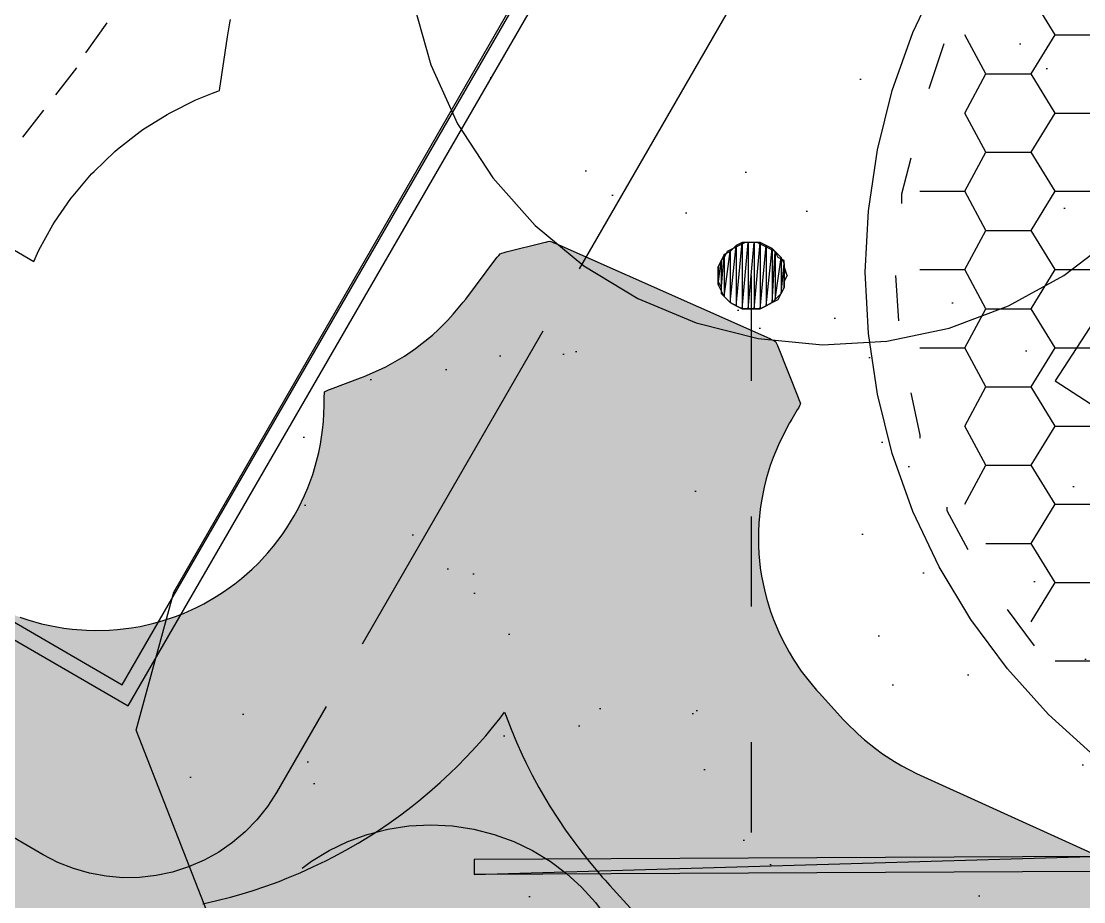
# Model space of a CAD drawing. Header units: metres. Extents: x 1 to 213, y 1 to 147.
# Drawn here: x 112.132 to 115.868, y 47.286 to 50.382 of the extents above; entities that cross this region are included whole.
import ezdxf

# ---------------------------------------------------------------- set-up
doc = ezdxf.new("R2010")
doc.units = ezdxf.units.M
doc.linetypes.add('DASHED', pattern=[1.524, 1.27, -0.254])
for name, color, linetype in [('00-BASE-ARQUITECTURA', 8, 'Continuous'), ('00-BASE-MAICILLO-EXISTENTE', 33, 'Continuous'), ('PJ-COPA-ADULTA', 8, 'DASHED'), ('PJ-GRAVILLA', 42, 'Continuous'), ('PJ-LIMITE-JARDIN', 7, 'Continuous'), ('PJ-PROTEGIDO', 30, 'DASHED'), ('PJ-RIEGO-SECTORES', 5, 'Continuous'), ('PJ-VISIBILIDAD', 1, 'DASHED')]:
    doc.layers.add(name, color=color, linetype=linetype)

msp = doc.modelspace()

# ---------------------------------------------------------------- hatches: boundary and pattern name
at = {"layer": '00-BASE-MAICILLO-EXISTENTE'}
h = msp.add_hatch(dxfattribs=at)
h.set_pattern_fill('AR-SAND', scale=0.02)
h.paths.add_polyline_path([(116.6812, 55.342), (117.1222, 54.5041), (117.8718, 53.5781), (119.2388, 52.4316), (119.6357, 52.2993), (120.5617, 51.285), (121.0909, 49.8298), (121.2232, 48.4628), (120.9586, 47.184), (120.2531, 46.3462), (119.6798, 45.9934), (118.4892, 45.5965), (118.0041, 45.6406), (117.1222, 46.258), (116.2843, 46.4344), (115.9315, 46.3462), (115.6229, 46.0375), (115.0055, 45.9052), (114.2999, 45.9052), (113.6826, 46.1257), (112.9329, 46.8753), (112.5361, 47.8896), (112.6683, 48.3746), (116.6812, 55.342)])
at = {"layer": 'PJ-GRAVILLA'}
h = msp.add_hatch(dxfattribs=at)
h.set_pattern_fill('GRAVEL', scale=0.03)
h.paths.add_polyline_path([(107.3332, 51.0186), (107.3393, 51.0152), (107.3455, 51.0114), (107.3517, 51.0074), (107.9627, 50.5893), (107.9742, 50.5818), (108.0189, 50.5542), (108.0428, 50.5408), (108.0836, 50.5205), (108.1087, 50.5094), (108.1512, 50.4928), (108.1771, 50.484), (108.221, 50.4714), (108.2476, 50.465), (108.2925, 50.4564), (108.3196, 50.4525), (108.3718, 50.4474), (108.3806, 50.4468), (108.3904, 50.4457), (108.3966, 50.4413), (108.4034, 50.4358), (108.4093, 50.4308), (108.6355, 50.2298), (108.6466, 50.2204), (108.6897, 50.1857), (108.713, 50.1687), (108.7532, 50.1422), (108.7781, 50.1275), (108.8206, 50.105), (108.8468, 50.0928), (108.8913, 50.0745), (108.9185, 50.0648), (108.9715, 50.0489), (108.9854, 50.045), (109.1198, 50.0114), (109.1263, 50.0096), (109.1337, 50.0074), (109.14, 50.0052), (109.1451, 50.0009), (109.1508, 49.9958), (109.1557, 49.9911), (109.2184, 49.9284), (109.2296, 49.9177), (109.2737, 49.878), (109.2978, 49.8584), (109.3395, 49.828), (109.3655, 49.811), (109.4101, 49.7851), (109.4376, 49.7709), (109.4847, 49.7497), (109.5136, 49.7384), (109.5626, 49.7222), (109.5925, 49.7139), (109.6336, 49.7049), (109.6632, 49.6982), (109.6694, 49.6965), (109.6752, 49.6938), (109.6823, 49.69), (109.6883, 49.6868), (111.9893, 48.3507), (112.0025, 48.3435), (112.0534, 48.3172), (112.0807, 48.3048), (112.1271, 48.2865), (112.1555, 48.2769), (112.2034, 48.2633), (112.2326, 48.2566), (112.2817, 48.2478), (112.3114, 48.244), (112.3611, 48.2402), (112.3911, 48.2394), (112.4409, 48.2405), (112.4708, 48.2427), (112.5203, 48.2488), (112.5498, 48.254), (112.5984, 48.265), (112.6272, 48.2731), (112.6745, 48.2889), (112.7024, 48.2998), (112.7479, 48.3202), (112.7746, 48.3339), (112.8178, 48.3587), (112.8429, 48.375), (112.8835, 48.404), (112.9069, 48.4227), (112.9443, 48.4556), (112.9658, 48.4765), (112.9997, 48.513), (113.019, 48.536), (113.0491, 48.5757), (113.066, 48.6004), (113.092, 48.643), (113.1064, 48.6692), (113.128, 48.7142), (113.1397, 48.7417), (113.1568, 48.7886), (113.1656, 48.8172), (113.1779, 48.8655), (113.1838, 48.8949), (113.1913, 48.9442), (113.1943, 48.974), (113.1971, 49.0313), (113.1975, 49.0462), (113.1975, 49.0562), (113.1977, 49.0638), (113.1981, 49.0719), (113.1989, 49.0793), (113.2055, 49.0825), (113.213, 49.0858), (113.22, 49.0886), (113.3248, 49.1279), (113.338, 49.1332), (113.388, 49.1547), (113.4135, 49.1672), (113.455, 49.1899), (113.4793, 49.2047), (113.5185, 49.2313), (113.5412, 49.2483), (113.5777, 49.2784), (113.5987, 49.2976), (113.6322, 49.331), (113.6513, 49.352), (113.686, 49.394), (113.6948, 49.4052), (113.801, 49.5467), (113.8055, 49.5525), (113.8108, 49.5588), (113.8156, 49.5641), (113.8224, 49.5665), (113.8303, 49.5689), (113.8373, 49.5709), (113.9694, 49.6039), (113.9764, 49.6055), (113.9842, 49.607), (113.9912, 49.6081), (113.9978, 49.6058), (114.0053, 49.6029), (114.0118, 49.6002), (114.7641, 49.2659), (114.7706, 49.2628), (114.7778, 49.2591), (114.784, 49.2556), (114.7873, 49.2493), (114.7907, 49.2419), (114.7935, 49.2353), (114.8642, 49.0587), (114.8668, 49.0515), (114.8696, 49.0434), (114.8717, 49.0362), (114.8685, 49.0294), (114.8645, 49.0219), (114.8607, 49.0152), (114.8411, 48.9826), (114.8338, 48.9698), (114.8071, 48.9198), (114.7945, 48.893), (114.7756, 48.8475), (114.7657, 48.8197), (114.7514, 48.7725), (114.7442, 48.7438), (114.7347, 48.6955), (114.7304, 48.6662), (114.7256, 48.6172), (114.7242, 48.5876), (114.7244, 48.5384), (114.7259, 48.5088), (114.7308, 48.4598), (114.7353, 48.4306), (114.745, 48.3823), (114.7523, 48.3536), (114.7668, 48.3065), (114.7768, 48.2787), (114.7959, 48.2333), (114.8086, 48.2066), (114.832, 48.1632), (114.8474, 48.1379), (114.8749, 48.0971), (114.8927, 48.0734), (114.9289, 48.0298), (114.9386, 48.0187), (115.0225, 47.9272), (115.033, 47.9163), (115.0741, 47.8757), (115.0966, 47.8557), (115.1357, 47.8242), (115.1601, 47.8064), (115.2022, 47.779), (115.2282, 47.7639), (115.2796, 47.7373), (115.2931, 47.7308), (116.0857, 47.3705), (116.0926, 47.3671), (116.1002, 47.3632), (116.1068, 47.3594), (116.1099, 47.3525), (116.113, 47.3445), (116.1156, 47.3372), (116.1884, 47.1188), (116.1907, 47.1115), (116.193, 47.103), (116.1947, 47.0956), (116.1964, 47.0813), (116.1964, 47.0807), (116.2029, 47.0248), (116.2077, 46.9958), (116.2181, 46.9479), (116.2257, 46.9195), (116.2407, 46.8729), (116.251, 46.8454), (116.2705, 46.8005), (116.2835, 46.7742), (116.3073, 46.7314), (116.3228, 46.7064), (116.3507, 46.6662), (116.3685, 46.6429), (116.4002, 46.6055), (116.4203, 46.5841), (116.4554, 46.55), (116.4775, 46.5306), (116.5158, 46.5002), (116.5397, 46.4831), (116.5808, 46.4565), (116.6063, 46.4418), (116.6498, 46.4194), (116.6765, 46.4072), (116.722, 46.3892), (116.7498, 46.3797), (116.7969, 46.3662), (116.8255, 46.3595), (116.8651, 46.3522), (116.8948, 46.3466), (116.9013, 46.3451), (116.9071, 46.3419), (116.9139, 46.3378), (116.9197, 46.3342), (117.713, 45.8053), (117.7266, 45.7967), (117.7796, 45.7653), (117.8082, 45.7505), (117.8569, 45.7283), (117.8868, 45.7165), (117.9453, 45.6972), (117.9607, 45.6925), (118.0851, 45.6586), (118.0986, 45.6553), (118.1507, 45.6436), (118.1782, 45.6388), (118.2243, 45.6329), (118.252, 45.6307), (118.2984, 45.6291), (118.3263, 45.6295), (118.3727, 45.6322), (118.4004, 45.6351), (118.4463, 45.6422), (118.4736, 45.6477), (118.5254, 45.6606), (118.5389, 45.6643), (119.4801, 45.9467), (119.4938, 45.9512), (119.5457, 45.9695), (119.5723, 45.9804), (119.6157, 46.0005), (119.6412, 46.0139), (119.6824, 46.0381), (119.7065, 46.0538), (119.7511, 46.0861), (119.7625, 46.0948), (120.5867, 46.7542), (120.5972, 46.763), (120.6369, 46.7978), (120.6567, 46.817), (120.6883, 46.8503), (120.7063, 46.8711), (120.7347, 46.9072), (120.7507, 46.9296), (120.7756, 46.9682), (120.7895, 46.992), (120.814, 47.0387), (120.8202, 47.0511), (121.0014, 47.4395), (121.0065, 47.451), (121.025, 47.4954), (121.0337, 47.519), (121.0465, 47.5589), (121.0532, 47.5831), (121.064, 47.63), (121.0666, 47.6423), (121.1583, 48.1314), (121.1605, 48.1444), (121.1676, 48.1945), (121.1701, 48.2208), (121.1725, 48.2647), (121.1727, 48.2911), (121.171, 48.3417), (121.1702, 48.3549), (121.0566, 49.7941), (121.0551, 49.8086), (121.048, 49.8638), (121.043, 49.8923), (121.0322, 49.9395), (121.0244, 49.9675), (121.0069, 50.0203), (121.0019, 50.034), (120.8804, 50.348), (120.8746, 50.3618), (120.8514, 50.414), (120.8379, 50.4406), (120.8133, 50.4837), (120.7973, 50.5088), (120.7685, 50.5493), (120.7501, 50.5727), (120.7174, 50.6101), (120.6967, 50.6316), (120.6605, 50.6656), (120.6378, 50.6849), (120.5984, 50.7151), (120.5739, 50.7321), (120.5317, 50.7583), (120.5056, 50.7727), (120.4611, 50.7946), (120.4337, 50.8063), (120.3872, 50.8237), (120.3587, 50.8327), (120.3107, 50.8453), (120.2815, 50.8514), (120.2325, 50.8592), (120.2029, 50.8624), (120.1533, 50.8653), (120.1235, 50.8656), (120.0739, 50.8635), (120.0442, 50.8608), (119.995, 50.8538), (119.9658, 50.8482), (119.9175, 50.8364), (119.889, 50.8279), (119.8421, 50.8114), (119.8146, 50.8), (119.7696, 50.7789), (119.7433, 50.765), (119.6943, 50.7357), (119.6816, 50.7277), (119.4782, 50.5921), (119.4722, 50.5883), (119.4654, 50.5842), (119.4592, 50.5809), (119.4527, 50.5834), (119.4455, 50.5866), (119.439, 50.5896), (119.1273, 50.7455), (119.1208, 50.7489), (119.1137, 50.7529), (119.1076, 50.7568), (119.1054, 50.7636), (119.1031, 50.7714), (119.1013, 50.7785), (119.0566, 50.9723), (119.0529, 50.9865), (119.0377, 51.0405), (119.0283, 51.0683), (119.0105, 51.1137), (118.9985, 51.1405), (118.9764, 51.184), (118.9618, 51.2094), (118.9355, 51.2505), (118.9186, 51.2744), (118.8884, 51.3127), (118.8692, 51.3349), (118.8354, 51.3701), (118.8141, 51.3902), (118.7771, 51.422), (118.754, 51.44), (118.714, 51.468), (118.6892, 51.4836), (118.6467, 51.5076), (118.6205, 51.5207), (118.5759, 51.5404), (118.5485, 51.5509), (118.5022, 51.5662), (118.4739, 51.574), (118.4263, 51.5846), (118.3975, 51.5896), (118.349, 51.5956), (118.3198, 51.5978), (118.271, 51.599), (118.2417, 51.5983), (118.1931, 51.5947), (118.164, 51.5912), (118.1159, 51.5829), (118.0873, 51.5765), (118.0402, 51.5636), (118.0124, 51.5545), (117.9668, 51.537), (117.94, 51.5252), (117.8964, 51.5034), (117.8708, 51.4891), (117.8404, 51.4699), (117.834, 51.4662), (117.8276, 51.463), (117.8203, 51.4649), (117.8123, 51.4674), (117.805, 51.4699), (117.6663, 51.522), (117.6526, 51.5267), (117.5997, 51.5437), (117.5717, 51.5512), (117.5246, 51.5614), (117.496, 51.5662), (117.4481, 51.5719), (117.4192, 51.5739), (117.3709, 51.5748), (117.3419, 51.574), (117.2866, 51.5698), (117.2722, 51.5684), (117.1448, 51.5525), (117.1376, 51.5517), (117.1296, 51.5511), (117.1225, 51.5509), (117.1165, 51.5546), (117.1098, 51.5591), (117.1039, 51.5633), (116.9634, 51.6687), (116.9579, 51.673), (116.9519, 51.678), (116.9468, 51.6826), (116.9443, 51.689), (116.9418, 51.6965), (116.9397, 51.7031), (116.9273, 51.7464), (116.9229, 51.7607), (116.9044, 51.8149), (116.8934, 51.8426), (116.8728, 51.8879), (116.859, 51.9144), (116.834, 51.9574), (116.8177, 51.9825), (116.7885, 52.0228), (116.7698, 52.046), (116.7367, 52.0832), (116.7158, 52.1045), (116.6737, 52.1433), (116.6625, 52.1532), (116.611, 52.1961), (116.6054, 52.201), (116.5994, 52.2065), (116.5944, 52.2116), (116.5945, 52.2189), (116.5949, 52.227), (116.5956, 52.2344), (116.6345, 52.5844), (116.6355, 52.5918), (116.6368, 52.6), (116.6383, 52.6071), (116.6445, 52.611), (116.6517, 52.615), (116.6583, 52.6185), (116.8802, 52.7295), (116.887, 52.7327), (116.895, 52.7362), (116.902, 52.7389), (116.9095, 52.7401), (116.9253, 52.7418), (116.9402, 52.7438), (116.997, 52.753), (117.0264, 52.7592), (117.0747, 52.772), (117.1033, 52.7812), (117.1502, 52.7988), (117.1777, 52.8108), (117.2225, 52.833), (117.2487, 52.8476), (117.2911, 52.8742), (117.3157, 52.8914), (117.3552, 52.9221), (117.378, 52.9417), (117.4143, 52.9761), (117.435, 52.9979), (117.4676, 53.0358), (117.486, 53.0595), (117.5147, 53.1005), (117.5306, 53.126), (117.555, 53.1696), (117.5684, 53.1966), (117.5883, 53.2424), (117.5989, 53.2705), (117.6141, 53.3182), (117.6218, 53.3472), (117.6322, 53.3961), (117.637, 53.4258), (117.6424, 53.4755), (117.6442, 53.5055), (117.6447, 53.5555), (117.6435, 53.5855), (117.6389, 53.6353), (117.6347, 53.6651), (117.6252, 53.7142), (117.618, 53.7433), (117.6037, 53.7912), (117.5936, 53.8195), (117.5745, 53.8658), (117.5617, 53.8929), (117.5381, 53.937), (117.5226, 53.9628), (117.4947, 54.0043), (117.4767, 54.0283), (117.44, 54.0727), (117.4301, 54.084), (117.18, 54.3568), (117.1758, 54.3617), (117.171, 54.3674), (117.1671, 54.3725), (117.1636, 54.3779), (117.1599, 54.3843), (117.1568, 54.3899), (116.736, 55.1893), (116.7328, 55.1958), (116.7293, 55.2033), (116.7266, 55.21), (116.7259, 55.2172), (116.7255, 55.2254), (116.7253, 55.2327), (116.7253, 55.4047), (116.7255, 55.4127), (116.726, 55.4218), (116.7268, 55.4298), (116.7302, 55.437), (116.7344, 55.4451), (116.7383, 55.4521), (117.555, 56.8241), (117.5623, 56.8372), (117.5892, 56.8878), (117.6018, 56.915), (117.6207, 56.9611), (117.6306, 56.9893), (117.6447, 57.0371), (117.6517, 57.0662), (117.661, 57.1152), (117.6651, 57.1448), (117.6695, 57.1945), (117.6707, 57.2244), (117.6701, 57.2742), (117.6682, 57.3041), (117.6626, 57.3536), (117.6578, 57.3832), (117.6474, 57.4319), (117.6396, 57.4608), (117.6244, 57.5083), (117.6138, 57.5362), (117.5939, 57.5819), (117.5805, 57.6087), (117.5562, 57.6522), (117.5402, 57.6776), (117.5117, 57.7184), (117.4933, 57.742), (117.4608, 57.7798), (117.4402, 57.8015), (117.404, 57.8358), (117.3814, 57.8553), (117.3361, 57.8905), (117.324, 57.8994), (116.7176, 58.3239), (116.7049, 58.3323), (116.6554, 58.3634), (116.6287, 58.3783), (116.5831, 58.4007), (116.5551, 58.4128), (116.5075, 58.4305), (116.4783, 58.4397), (116.4292, 58.4525), (116.3993, 58.4587), (116.349, 58.4664), (116.3187, 58.4695), (116.2807, 58.4715), (116.2478, 58.4734), (116.2408, 58.4742), (116.2352, 58.4787), (116.2291, 58.4843), (116.2237, 58.4894), (116.0809, 58.6322), (116.0709, 58.6417), (116.0319, 58.6773), (116.0107, 58.695), (115.9741, 58.7227), (115.9513, 58.7383), (115.9123, 58.7625), (115.8882, 58.7759), (115.8472, 58.7965), (115.822, 58.8077), (115.7792, 58.8243), (115.7531, 58.8332), (115.7089, 58.8458), (115.6821, 58.8522), (115.6302, 58.8621), (115.6166, 58.8644), (115.6004, 58.8667), (115.5936, 58.8678), (115.5859, 58.8693), (115.5793, 58.8708), (115.574, 58.8752), (115.5683, 58.8805), (115.5633, 58.8852), (115.4182, 59.0303), (115.4058, 59.0421), (115.3567, 59.0858), (115.3299, 59.1071), (115.2832, 59.14), (115.2541, 59.1581), (115.1965, 59.1896), (115.1812, 59.1973), (114.4967, 59.5216), (114.4903, 59.5248), (114.4831, 59.5286), (114.477, 59.5323), (114.4713, 59.5364), (114.4649, 59.5416), (114.4595, 59.5462), (114.3097, 59.6793), (114.2987, 59.6886), (114.2556, 59.7234), (114.2322, 59.7404), (114.192, 59.7669), (114.1671, 59.7816), (114.1245, 59.8041), (114.0983, 59.8164), (114.0538, 59.8346), (114.0265, 59.8443), (113.9804, 59.8582), (113.9523, 59.8652), (113.9051, 59.8746), (113.8765, 59.8789), (113.8198, 59.8845), (113.8192, 59.8846), (113.8154, 59.8854), (113.8087, 59.8892), (113.8013, 59.8939), (113.7949, 59.8983), (112.908, 60.5317), (112.9021, 60.5362), (112.8957, 60.5413), (112.8902, 60.5461), (112.8905, 60.5533), (112.8913, 60.5614), (112.8922, 60.5688), (112.9293, 60.8286), (112.9307, 60.8367), (112.9325, 60.8457), (112.9345, 60.8536), (112.9381, 60.8608), (112.9427, 60.8688), (112.9469, 60.8757), (113.0235, 60.9937), (113.0277, 60.9996), (113.035, 61), (119.5964, 61), (119.6036, 60.9996), (119.6066, 60.9931), (119.9244, 60.1987), (119.9311, 60.183), (119.9623, 60.1163), (119.97, 60.1011), (120.8555, 58.4564), (120.8599, 58.4476), (120.8777, 58.4086), (120.8815, 58.3994), (121.4588, 56.8738), (121.464, 56.8609), (121.4854, 56.8116), (121.4977, 56.7864), (121.5235, 56.7394), (121.5305, 56.7273), (121.9603, 56.024), (121.9641, 56.0174), (121.9683, 56.0097), (121.9749, 55.996), (121.9783, 55.9879), (121.981, 55.9808), (122.3396, 54.9848), (122.3451, 54.9707), (122.3676, 54.9169), (122.3807, 54.8894), (122.4086, 54.8382), (122.4162, 54.825), (122.843, 54.1265), (122.8466, 54.1203), (122.8506, 54.1131), (122.8568, 54.1003), (122.8601, 54.0928), (122.8627, 54.0862), (123.2295, 53.1082), (123.2371, 53.0897), (123.2727, 53.011), (123.2816, 52.9932), (123.9021, 51.8348), (123.9054, 51.8282), (123.909, 51.8206), (123.9118, 51.8139), (123.9125, 51.8066), (123.913, 51.7982), (123.913, 51.7955), (123.9133, 51.7884), (123.9162, 51.7285), (123.919, 51.6996), (123.926, 51.6517), (123.9316, 51.6232), (123.9432, 51.5762), (123.9515, 51.5484), (123.9676, 51.5028), (123.9786, 51.4759), (124.0021, 51.4254), (124.0086, 51.4124), (124.785, 49.9371), (124.7881, 49.931), (124.7914, 49.9239), (124.7966, 49.9113), (124.7993, 49.9039), (124.8015, 49.8974), (124.9935, 49.283), (124.9975, 49.271), (125.0139, 49.2255), (125.0235, 49.202), (125.0436, 49.158), (125.0491, 49.1466), (126.1499, 46.9875), (126.1535, 46.9798), (126.1575, 46.9708), (126.1634, 46.955), (126.1663, 46.9456), (126.1686, 46.9374), (126.2469, 46.6243), (126.2506, 46.6109), (126.2659, 46.5599), (126.2751, 46.5336), (126.2924, 46.4907), (126.3041, 46.4654), (126.3253, 46.4243), (126.3392, 46.4002), (126.3642, 46.3612), (126.3802, 46.3385), (126.413, 46.2964), (126.4218, 46.2857), (126.5433, 46.144), (126.5481, 46.1381), (126.5534, 46.1312), (126.5577, 46.125), (126.5607, 46.118), (126.5637, 46.1099), (126.5662, 46.1027), (126.7558, 45.4957), (126.7602, 45.4829), (126.7779, 45.4341), (126.7882, 45.4091), (126.8102, 45.3621), (126.8163, 45.35), (127.696, 43.6742), (127.6989, 43.6685), (127.7021, 43.6618), (127.7046, 43.6558), (127.7065, 43.6497), (127.7085, 43.6426), (127.7101, 43.6365), (127.7933, 43.2756), (127.7968, 43.262), (127.8113, 43.2102), (127.8202, 43.1836), (127.837, 43.1399), (127.8482, 43.1143), (127.869, 43.0724), (127.8827, 43.0479), (127.9073, 43.0081), (127.9232, 42.985), (127.9556, 42.9421), (127.9643, 42.9311), (128.0427, 42.8371), (128.0475, 42.831), (128.0526, 42.8242), (128.0568, 42.818), (128.0566, 42.8104), (128.056, 42.8019), (128.0553, 42.7942), (128.017, 42.4883), (128.0159, 42.4812), (128.0146, 42.4736), (128.0131, 42.4668), (128.0062, 42.4661), (127.9985, 42.4658), (127.9913, 42.4656), (109.2517, 42.4656), (109.2444, 42.4658), (109.2363, 42.4662), (109.2292, 42.4669), (109.2232, 42.4708), (109.2166, 42.4755), (109.2109, 42.4799), (109.0253, 42.6284), (109.02, 42.6328), (109.0141, 42.638), (109.0092, 42.6427), (109.0064, 42.6488), (109.0034, 42.6561), (109.0009, 42.6625), (107.0767, 47.9977), (107.0742, 48.0054), (107.0715, 48.0143), (107.0696, 48.0221), (107.0685, 48.0302), (107.0678, 48.0395), (107.0675, 48.0476), (107.0245, 50.0673), (107.0245, 50.0758), (107.0249, 50.0856), (107.0257, 50.0941), (107.0274, 50.1025), (107.03, 50.112), (107.0325, 50.1202), (107.3253, 50.9985), (107.3277, 51.0054), (107.3304, 51.0123), (107.3332, 51.0186)])

# ---------------------------------------------------------------- linework, layer by layer
at = {"layer": '00-BASE-ARQUITECTURA'}
for points in [[(107.3643, 50.9587), (112.5078, 47.9742), (118.0218, 57.5098), (112.8253, 60.5155)], [(107.3961, 51.0116), (112.4867, 48.0483), (117.9371, 57.4886), (112.7936, 60.4626)], [(113.7003, 51.5211), (113.597, 51.3186), (113.5264, 51.1059), (113.4885, 50.8867), (113.4835, 50.665), (113.5113, 50.4443), (113.5721, 50.2286), (113.666, 50.0216), (113.7901, 49.8312), (113.9394, 49.6639), (114.1104, 49.5219), (114.3002, 49.4069), (114.5053, 49.3211), (114.7227, 49.2663), (114.9489, 49.2445), (115.1759, 49.2572), (115.3953, 49.3032), (115.6037, 49.3807), (115.7979, 49.4879), (115.9746, 49.623), (116.1304, 49.7841), (116.2621, 49.9694)], [(115.7675, 50.3343), (115.6828, 50.4719)], [(112.3597, 50.2708), (112.4337, 50.3766)], [(112.3597, 50.2708), (112.4337, 50.3766)], [(112.3597, 50.2708), (112.4337, 50.3766)], [(112.3597, 50.2708), (112.4337, 50.3766)], [(115.5241, 50.1967), (115.45, 50.3343)], [(115.6828, 50.1967), (115.7675, 50.3343)], [(115.7675, 50.3343), (115.9263, 50.3343)], [(115.3759, 50.3026), (115.323, 50.1438)], [(112.2538, 50.1226), (112.3279, 50.2179)], [(112.2538, 50.1226), (112.3279, 50.2179)], [(112.2538, 50.1226), (112.3279, 50.2179)], [(112.2538, 50.1226), (112.3279, 50.2179)], [(115.45, 50.0591), (115.5241, 50.1967)], [(115.5241, 50.1967), (115.6828, 50.1967)], [(115.7675, 50.0591), (115.6828, 50.1967)], [(112.1374, 49.9745), (112.2115, 50.0697)], [(112.1374, 49.9745), (112.2115, 50.0697)], [(112.1374, 49.9745), (112.2115, 50.0697)], [(112.1374, 49.9745), (112.2115, 50.0697)], [(115.5241, 49.9216), (115.45, 50.0591)], [(115.6828, 49.9216), (115.7675, 50.0591)], [(115.7675, 50.0591), (115.9263, 50.0591)], [(115.45, 49.784), (115.5241, 49.9216)], [(115.5241, 49.9216), (115.6828, 49.9216)], [(115.7675, 49.784), (115.6828, 49.9216)], [(115.2595, 49.9004), (115.2277, 49.7734), (115.2277, 49.7416)], [(115.2912, 49.784), (115.45, 49.784)], [(115.5241, 49.6464), (115.45, 49.784)], [(115.6828, 49.6464), (115.7675, 49.784)], [(115.7675, 49.784), (115.9263, 49.784)], [(115.45, 49.5088), (115.5241, 49.6464)], [(115.5241, 49.6464), (115.6828, 49.6464)], [(115.7675, 49.5088), (115.6828, 49.6464)], [(114.6986, 49.6041), (114.6774, 49.6041), (114.6563, 49.5935), (114.6351, 49.5829), (114.6139, 49.5723), (114.6033, 49.5511), (114.5928, 49.5406), (114.5822, 49.5194), (114.5822, 49.4876), (114.5822, 49.4665), (114.5928, 49.4453), (114.5928, 49.4241), (114.6139, 49.403), (114.6245, 49.3924), (114.6457, 49.3818), (114.6668, 49.3712), (114.688, 49.3712), (114.7092, 49.3712), (114.7303, 49.3712), (114.7515, 49.3818), (114.7727, 49.3924), (114.7938, 49.403), (114.8044, 49.4241), (114.815, 49.4453), (114.815, 49.4665), (114.8256, 49.4876), (114.815, 49.5194), (114.815, 49.5406), (114.7938, 49.5511), (114.7832, 49.5723), (114.7621, 49.5829), (114.7409, 49.5935), (114.7197, 49.6041), (114.6986, 49.6041)], [(114.6245, 49.5723), (114.6245, 49.3924), (114.6457, 49.5935), (114.6245, 49.5723)], [(114.6245, 49.3924), (114.6457, 49.5935), (114.6457, 49.3818), (114.6245, 49.3924)], [(114.6457, 49.5935), (114.6457, 49.3818), (114.6668, 49.6041), (114.6457, 49.5935)], [(114.6457, 49.3818), (114.6668, 49.6041), (114.6668, 49.3712), (114.6457, 49.3818)], [(114.6668, 49.6041), (114.6668, 49.3712), (114.688, 49.6041), (114.6668, 49.6041)], [(114.6668, 49.3712), (114.688, 49.6041), (114.688, 49.3712), (114.6668, 49.3712)], [(114.688, 49.6041), (114.688, 49.3712), (114.7092, 49.6041), (114.688, 49.6041)], [(114.688, 49.3712), (114.7092, 49.6041), (114.7092, 49.3712), (114.688, 49.3712)], [(114.7092, 49.6041), (114.7092, 49.3712), (114.7303, 49.6041), (114.7092, 49.6041)], [(114.7092, 49.3712), (114.7303, 49.6041), (114.7303, 49.3712), (114.7092, 49.3712)], [(114.7303, 49.6041), (114.7303, 49.3712), (114.7515, 49.5935), (114.7303, 49.6041)], [(114.7303, 49.3712), (114.7515, 49.5935), (114.7515, 49.3818), (114.7303, 49.3712)], [(114.7515, 49.5935), (114.7515, 49.3818), (114.7727, 49.5829), (114.7515, 49.5935)], [(114.7515, 49.3818), (114.7727, 49.5829), (114.7727, 49.3924), (114.7515, 49.3818)], [(114.7727, 49.5829), (114.7727, 49.3924), (114.7832, 49.5723), (114.7727, 49.5829)], [(114.5822, 49.5194), (114.5822, 49.4559), (114.5928, 49.5406), (114.5822, 49.5194)], [(114.5822, 49.4559), (114.5928, 49.5406), (114.5928, 49.4347), (114.5822, 49.4559)], [(114.5928, 49.5406), (114.5928, 49.4347), (114.6033, 49.5617), (114.5928, 49.5406)], [(114.5928, 49.4347), (114.6033, 49.5617), (114.6033, 49.4136), (114.5928, 49.4347)], [(114.6033, 49.5617), (114.6033, 49.4136), (114.6245, 49.5723), (114.6033, 49.5617)], [(114.6033, 49.4136), (114.6245, 49.5723), (114.6245, 49.3924), (114.6033, 49.4136)], [(114.7727, 49.3924), (114.7832, 49.5723), (114.7832, 49.403), (114.7727, 49.3924)], [(114.7832, 49.5723), (114.7832, 49.403), (114.8044, 49.5511), (114.7832, 49.5723)], [(114.7832, 49.403), (114.8044, 49.5511), (114.8044, 49.4241), (114.7832, 49.403)], [(114.8044, 49.5511), (114.8044, 49.4241), (114.815, 49.53), (114.8044, 49.5511)], [(114.5822, 49.4982), (114.5822, 49.4771), (114.5822, 49.5194), (114.5822, 49.4982)], [(114.5822, 49.4771), (114.5822, 49.5194), (114.5822, 49.4559), (114.5822, 49.4771)], [(114.8044, 49.4241), (114.815, 49.53), (114.815, 49.4453), (114.8044, 49.4241)], [(114.815, 49.4453), (114.815, 49.53), (114.815, 49.5088), (114.815, 49.4453)], [(114.815, 49.4453), (114.815, 49.4665), (114.815, 49.5088), (114.815, 49.4453)], [(114.815, 49.4665), (114.815, 49.5088), (114.8256, 49.4876), (114.815, 49.4665)], [(115.2912, 49.5088), (115.45, 49.5088)], [(115.5241, 49.3712), (115.45, 49.5088)], [(115.6828, 49.3712), (115.7675, 49.5088)], [(115.7675, 49.5088), (115.9263, 49.5088)], [(114.6986, 49.4876), (114.6986, 49.1172)], [(115.2066, 49.4876), (115.2172, 49.3289)], [(115.45, 49.2336), (115.5241, 49.3712)], [(115.5241, 49.3712), (115.6828, 49.3712)], [(115.7675, 49.2336), (115.6828, 49.3712)], [(115.2912, 49.2336), (115.45, 49.2336)], [(115.5241, 49.0961), (115.45, 49.2336)], [(115.6828, 49.0961), (115.7675, 49.2336)], [(115.7675, 49.2336), (115.8522, 49.2336)], [(115.8522, 49.2336), (115.9263, 49.2336)], [(115.45, 48.9585), (115.5241, 49.0961)], [(115.5241, 49.0961), (115.6828, 49.0961)], [(115.7675, 48.9585), (115.6828, 49.0961)], [(115.2595, 49.0749), (115.2912, 48.9267), (115.2912, 48.9161)], [(115.5241, 48.8209), (115.45, 48.9585)], [(115.6828, 48.8209), (115.7675, 48.9585)], [(115.7675, 48.9585), (115.9263, 48.9585)], [(115.45, 48.6833), (115.5241, 48.8209)], [(115.5241, 48.8209), (115.6828, 48.8209)], [(115.7675, 48.6833), (115.6828, 48.8209)], [(115.6828, 48.5457), (115.7675, 48.6833)], [(115.7675, 48.6833), (115.9263, 48.6833)], [(115.3865, 48.6727), (115.3865, 48.6621), (115.4606, 48.5246)], [(114.6986, 48.641), (114.6986, 48.3235)], [(115.5241, 48.5457), (115.6828, 48.5457)], [(115.7675, 48.4081), (115.6828, 48.5457)], [(115.6828, 48.2706), (115.7675, 48.4081)], [(115.7675, 48.4081), (115.9263, 48.4081)], [(115.5982, 48.3129), (115.6934, 48.1859)], [(115.7675, 48.133), (115.9263, 48.133)], [(114.6986, 47.8472), (114.6986, 47.5297)], [(113.7249, 47.4345), (113.7249, 47.3816), (115.8945, 47.4451), (113.7249, 47.4345)], [(113.7249, 47.3816), (115.8945, 47.4451), (115.8945, 47.3921), (113.7249, 47.3816)]]:
    msp.add_lwpolyline(points, dxfattribs=at)
msp.add_lwpolyline([(116.9634, 50.9587), (115.7675, 49.1172), (117.4502, 48.0271), (118.6462, 49.8686)], close=True, dxfattribs=at)
at = {"layer": '00-BASE-MAICILLO-EXISTENTE'}
msp.add_lwpolyline([(116.6812, 55.342), (117.1222, 54.5041), (117.8718, 53.5781), (119.2388, 52.4316), (119.6357, 52.2993), (120.5617, 51.285), (121.0909, 49.8298), (121.2232, 48.4628), (120.9586, 47.184), (120.2531, 46.3462), (119.6798, 45.9934), (118.4892, 45.5965), (118.0041, 45.6406), (117.1222, 46.258), (116.2843, 46.4344), (115.9315, 46.3462), (115.6229, 46.0375), (115.0055, 45.9052), (114.2999, 45.9052), (113.6826, 46.1257), (112.9329, 46.8753), (112.5361, 47.8896), (112.6683, 48.3746), (116.6812, 55.342)], close=True, dxfattribs=at)
at = {"layer": 'PJ-COPA-ADULTA'}
msp.add_circle((113.572, 46.8065), 0.75, dxfattribs=at)
at = {"layer": 'PJ-LIMITE-JARDIN'}
msp.add_lwpolyline([(112.1271, 48.2865), (112.1555, 48.2769), (112.2034, 48.2633), (112.2326, 48.2566), (112.2817, 48.2478), (112.3114, 48.244), (112.3611, 48.2402), (112.3911, 48.2394), (112.4409, 48.2405), (112.4708, 48.2427), (112.5203, 48.2488), (112.5498, 48.254), (112.5984, 48.265), (112.6272, 48.2731), (112.6745, 48.2889), (112.7024, 48.2998), (112.7479, 48.3202), (112.7746, 48.3339), (112.8178, 48.3587), (112.8429, 48.375), (112.8835, 48.404), (112.9069, 48.4227), (112.9443, 48.4556), (112.9658, 48.4765), (112.9997, 48.513), (113.019, 48.536), (113.0491, 48.5757), (113.066, 48.6004), (113.092, 48.643), (113.1064, 48.6692), (113.128, 48.7142), (113.1397, 48.7417), (113.1568, 48.7886), (113.1656, 48.8172), (113.1779, 48.8655), (113.1838, 48.8949), (113.1913, 48.9442), (113.1943, 48.974), (113.1971, 49.0313), (113.1975, 49.0462), (113.1975, 49.0562), (113.1977, 49.0638), (113.1981, 49.0719), (113.1989, 49.0793), (113.2055, 49.0825), (113.213, 49.0858), (113.22, 49.0886), (113.3248, 49.1279), (113.338, 49.1332), (113.388, 49.1547), (113.4135, 49.1672), (113.455, 49.1899), (113.4793, 49.2047), (113.5185, 49.2313), (113.5412, 49.2483), (113.5777, 49.2784), (113.5987, 49.2976), (113.6322, 49.331), (113.6513, 49.352), (113.686, 49.394), (113.6948, 49.4052), (113.801, 49.5467), (113.8055, 49.5525), (113.8108, 49.5588), (113.8156, 49.5641), (113.8224, 49.5665), (113.8303, 49.5689), (113.8373, 49.5709), (113.9694, 49.6039), (113.9764, 49.6055), (113.9842, 49.607), (113.9912, 49.6081), (113.9978, 49.6058), (114.0053, 49.6029), (114.0118, 49.6002), (114.7641, 49.2659), (114.7706, 49.2628), (114.7778, 49.2591), (114.784, 49.2556), (114.7873, 49.2493), (114.7907, 49.2419), (114.7935, 49.2353), (114.8642, 49.0587), (114.8668, 49.0515), (114.8696, 49.0434), (114.8717, 49.0362), (114.8685, 49.0294), (114.8645, 49.0219), (114.8607, 49.0152), (114.8411, 48.9826), (114.8338, 48.9698), (114.8071, 48.9198), (114.7945, 48.893), (114.7756, 48.8475), (114.7657, 48.8197), (114.7514, 48.7725), (114.7442, 48.7438), (114.7347, 48.6955), (114.7304, 48.6662), (114.7256, 48.6172), (114.7242, 48.5876), (114.7244, 48.5384), (114.7259, 48.5088), (114.7308, 48.4598), (114.7353, 48.4306), (114.745, 48.3823), (114.7523, 48.3536), (114.7668, 48.3065), (114.7768, 48.2787), (114.7959, 48.2333), (114.8086, 48.2066), (114.832, 48.1632), (114.8474, 48.1379), (114.8749, 48.0971), (114.8927, 48.0734), (114.9289, 48.0298), (114.9386, 48.0187), (115.0225, 47.9272), (115.033, 47.9163), (115.0741, 47.8757), (115.0966, 47.8557), (115.1357, 47.8242), (115.1601, 47.8064), (115.2022, 47.779), (115.2282, 47.7639), (115.2796, 47.7373), (115.2931, 47.7308), (116.0857, 47.3705)], dxfattribs=at)
at = {"layer": 'PJ-PROTEGIDO'}
for points in [[(118.5396, 57.2099), (113.0296, 47.6699), (112.9976, 47.6204), (112.9609, 47.5742), (112.9199, 47.5318), (112.8749, 47.4937), (112.8264, 47.4602), (112.7748, 47.4316), (112.7207, 47.4082), (112.6645, 47.3902), (112.6069, 47.3779), (112.5483, 47.3712), (112.4893, 47.3704), (112.4306, 47.3753), (112.3726, 47.3859), (112.3159, 47.4023), (112.2611, 47.424), (112.2087, 47.4511), (107.0587, 50.4411)], [(115.9043, 47.7994), (115.7444, 47.9444), (115.5994, 48.1043), (115.4708, 48.2777), (115.3598, 48.4629), (115.2675, 48.6581), (115.1947, 48.8614), (115.1423, 49.0708), (115.1106, 49.2844), (115.1, 49.5), (115.1106, 49.7156), (115.1423, 49.9292), (115.1947, 50.1386), (115.2675, 50.3419), (115.3598, 50.5371), (115.4708, 50.7223), (115.5994, 50.8957), (115.7444, 51.0556), (115.9043, 51.2006)], [(110.2477, 50.657), (112.1762, 49.5373), (112.1887, 49.5664), (112.194, 49.5773), (112.2429, 49.6656), (112.2493, 49.6759), (112.3068, 49.7589), (112.3142, 49.7685), (112.3797, 49.8453), (112.3881, 49.8541), (112.461, 49.9238), (112.4702, 49.9317), (112.5499, 49.9938), (112.5598, 50.0007), (112.6453, 50.0544), (112.6558, 50.0603), (112.7463, 50.1051), (112.7574, 50.11), (112.8043, 50.1289), (112.8232, 50.136), (112.8294, 50.1383), (112.8575, 50.3276), (112.8658, 50.376), (112.8681, 50.3876)]]:
    msp.add_lwpolyline(points, dxfattribs=at)
at = {"layer": 'PJ-RIEGO-SECTORES'}
msp.add_lwpolyline([(112.1271, 48.2865), (112.1555, 48.2769), (112.2034, 48.2633), (112.2326, 48.2566), (112.2817, 48.2478), (112.3114, 48.244), (112.3611, 48.2402), (112.3911, 48.2394), (112.4409, 48.2405), (112.4708, 48.2427), (112.5203, 48.2488), (112.5498, 48.254), (112.5984, 48.265), (112.6272, 48.2731), (112.6745, 48.2889), (112.7024, 48.2998), (112.7479, 48.3202), (112.7746, 48.3339), (112.8178, 48.3587), (112.8429, 48.375), (112.8835, 48.404), (112.9069, 48.4227), (112.9443, 48.4556), (112.9658, 48.4765), (112.9997, 48.513), (113.019, 48.536), (113.0491, 48.5757), (113.066, 48.6004), (113.092, 48.643), (113.1064, 48.6692), (113.128, 48.7142), (113.1397, 48.7417), (113.1568, 48.7886), (113.1656, 48.8172), (113.1779, 48.8655), (113.1838, 48.8949), (113.1913, 48.9442), (113.1943, 48.974), (113.1971, 49.0313), (113.1975, 49.0462), (113.1975, 49.0562), (113.1977, 49.0638), (113.1981, 49.0719), (113.1989, 49.0793), (113.2055, 49.0825), (113.213, 49.0858), (113.22, 49.0886), (113.3248, 49.1279), (113.338, 49.1332), (113.388, 49.1547), (113.4135, 49.1672), (113.455, 49.1899), (113.4793, 49.2047), (113.5185, 49.2313), (113.5412, 49.2483), (113.5777, 49.2784), (113.5987, 49.2976), (113.6322, 49.331), (113.6513, 49.352), (113.686, 49.394), (113.6948, 49.4052), (113.801, 49.5467), (113.8055, 49.5525), (113.8108, 49.5588), (113.8156, 49.5641), (113.8224, 49.5665), (113.8303, 49.5689), (113.8373, 49.5709), (113.9694, 49.6039), (113.9764, 49.6055), (113.9842, 49.607), (113.9912, 49.6081), (113.9978, 49.6058), (114.0053, 49.6029), (114.0118, 49.6002), (114.7641, 49.2659), (114.7706, 49.2628), (114.7778, 49.2591), (114.784, 49.2556), (114.7873, 49.2493), (114.7907, 49.2419), (114.7935, 49.2353), (114.8642, 49.0587), (114.8668, 49.0515), (114.8696, 49.0434), (114.8717, 49.0362), (114.8685, 49.0294), (114.8645, 49.0219), (114.8607, 49.0152), (114.8411, 48.9826), (114.8338, 48.9698), (114.8071, 48.9198), (114.7945, 48.893), (114.7756, 48.8475), (114.7657, 48.8197), (114.7514, 48.7725), (114.7442, 48.7438), (114.7347, 48.6955), (114.7304, 48.6662), (114.7256, 48.6172), (114.7242, 48.5876), (114.7244, 48.5384), (114.7259, 48.5088), (114.7308, 48.4598), (114.7353, 48.4306), (114.745, 48.3823), (114.7523, 48.3536), (114.7668, 48.3065), (114.7768, 48.2787), (114.7959, 48.2333), (114.8086, 48.2066), (114.832, 48.1632), (114.8474, 48.1379), (114.8749, 48.0971), (114.8927, 48.0734), (114.9289, 48.0298), (114.9386, 48.0187), (115.0225, 47.9272), (115.033, 47.9163), (115.0741, 47.8757), (115.0966, 47.8557), (115.1357, 47.8242), (115.1601, 47.8064), (115.2022, 47.779), (115.2282, 47.7639), (115.2796, 47.7373), (115.2931, 47.7308), (116.0857, 47.3705)], dxfattribs=at)
at = {"layer": 'PJ-VISIBILIDAD'}
msp.add_lwpolyline([(112.7707, 47.2787), (112.8194, 47.2897), (112.8678, 47.302), (112.8966, 47.31), (112.9443, 47.3247), (112.9916, 47.3405), (113.0385, 47.3575), (113.0664, 47.3684), (113.1125, 47.3877), (113.1579, 47.4082), (113.2029, 47.4298), (113.2296, 47.4434), (113.2735, 47.4672), (113.3167, 47.4921), (113.3593, 47.5181), (113.3845, 47.5343), (113.4258, 47.5624), (113.4663, 47.5914), (113.5061, 47.6215), (113.5296, 47.6402), (113.5678, 47.6722), (113.6053, 47.7052), (113.6419, 47.7391), (113.6633, 47.76), (113.6982, 47.7957), (113.7322, 47.8322), (113.7652, 47.8696), (113.7845, 47.8925), (113.8157, 47.9316), (113.8315, 47.9524), (113.8366, 47.9383), (113.8545, 47.8923), (113.8735, 47.8469), (113.8937, 47.8019), (113.9065, 47.7752), (113.9288, 47.7312), (113.9522, 47.6879), (113.9767, 47.6451), (113.9921, 47.6198), (114.0187, 47.5783), (114.0462, 47.5374), (114.0748, 47.4973), (114.0926, 47.4736), (114.1231, 47.4349), (114.1593, 47.3913), (114.1753, 47.3725), (114.185, 47.3613), (114.2014, 47.3429), (114.2853, 47.2514)], dxfattribs=at)

doc.saveas('drawing.dxf')
